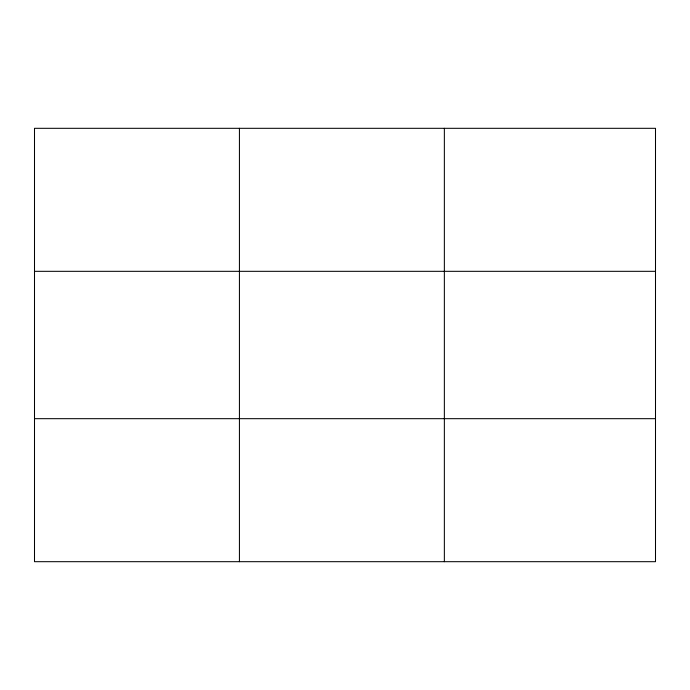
<?xml version="1.0" encoding="UTF-8"?>
<svg xmlns="http://www.w3.org/2000/svg" width="690" height="690" viewBox="0 0 690 690"><rect width="100%" height="100%" fill="white"/><g stroke="black" fill="none" stroke-linecap="round" stroke-linejoin="round"><path stroke-width="1.03" d="M444.36 561.686L444.36 128.314M34.5 271.325L655.5 271.325M34.5 418.675L655.5 418.675M239.43 128.314L239.43 561.686M655.5 514.016L655.5 561.686L34.5 561.686L34.5 128.314L655.5 128.314L655.5 514.016"/></g></svg>
